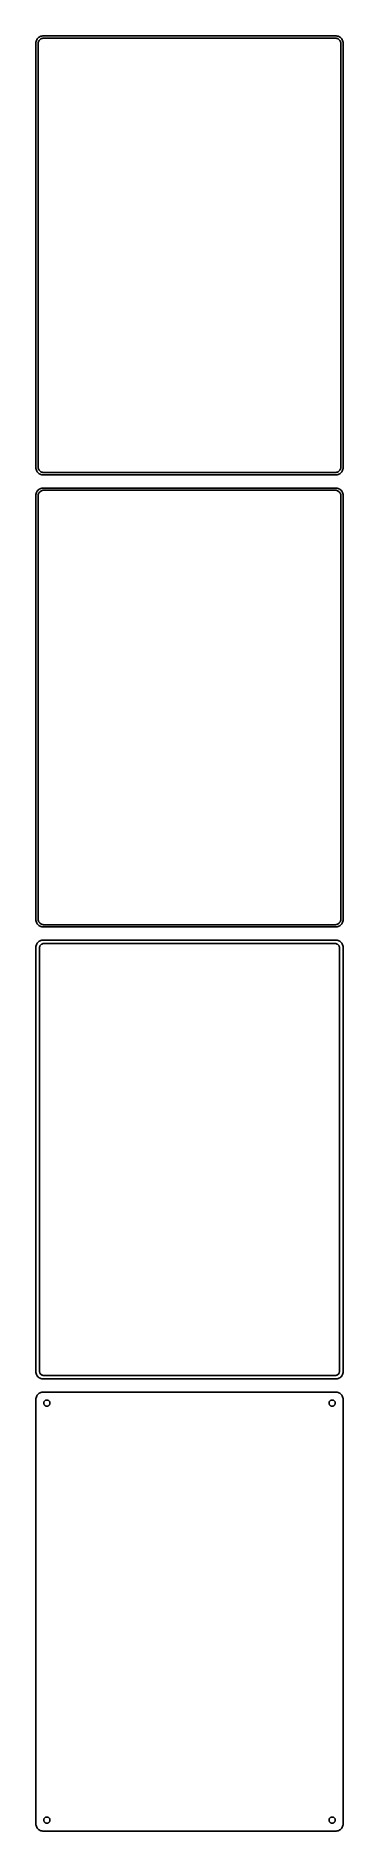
# Model space of a CAD drawing. Header units: metres. Extents: x -105 to 105, y 1086 to 2313.
import ezdxf

# ---------------------------------------------------------------- set-up
doc = ezdxf.new("R2010")
doc.units = ezdxf.units.M

msp = doc.modelspace()

# ---------------------------------------------------------------- linework, layer by layer
for p, q in [((-104.961, 2308.63), (-105, 2308)), ((-105, 2308), (-105, 2018)), ((-104.843, 2309.24), (-104.961, 2308.63)), ((-104.649, 2309.84), (-104.843, 2309.24)), ((-104.382, 2310.41), (-104.649, 2309.84)), ((-104.045, 2310.94), (-104.382, 2310.41)), ((-103.645, 2311.42), (-104.045, 2310.94)), ((-103.187, 2311.85), (-103.645, 2311.42)), ((-103.5, 2307.5), (-103.468, 2308)), ((-103.5, 2018.5), (-103.5, 2307.5)), ((-103.468, 2308), (-103.374, 2308.49)), ((-103.374, 2308.49), (-103.219, 2308.97)), ((-103.219, 2308.97), (-103.005, 2309.43)), ((-102.679, 2312.22), (-103.187, 2311.85)), ((-103.005, 2309.43), (-102.736, 2309.85)), ((-102.736, 2309.85), (-102.416, 2310.24)), ((-102.129, 2312.52), (-102.679, 2312.22)), ((-102.416, 2310.24), (-102.05, 2310.58)), ((-101.545, 2312.76), (-102.129, 2312.52)), ((-102.05, 2310.58), (-101.643, 2310.88)), ((-101.643, 2310.88), (-101.203, 2311.12)), ((-100.937, 2312.91), (-101.545, 2312.76)), ((-101.203, 2311.12), (-100.736, 2311.3)), ((-100.314, 2312.99), (-100.937, 2312.91)), ((-100.736, 2311.3), (-100.25, 2311.43)), ((100.314, 2312.99), (-100.314, 2312.99)), ((-100.25, 2311.43), (-99.7512, 2311.49)), ((-99.7512, 2311.49), (99.7512, 2311.49)), ((99.7512, 2311.49), (100.25, 2311.43)), ((100.25, 2311.43), (100.736, 2311.3)), ((100.937, 2312.91), (100.314, 2312.99)), ((100.736, 2311.3), (101.203, 2311.12)), ((101.545, 2312.76), (100.937, 2312.91)), ((101.203, 2311.12), (101.643, 2310.88)), ((102.129, 2312.52), (101.545, 2312.76)), ((101.643, 2310.88), (102.05, 2310.58)), ((102.05, 2310.58), (102.416, 2310.24)), ((102.679, 2312.22), (102.129, 2312.52)), ((102.416, 2310.24), (102.736, 2309.85)), ((103.187, 2311.85), (102.679, 2312.22)), ((102.736, 2309.85), (103.005, 2309.43)), ((103.005, 2309.43), (103.219, 2308.97)), ((103.645, 2311.42), (103.187, 2311.85)), ((103.219, 2308.97), (103.374, 2308.49)), ((103.374, 2308.49), (103.468, 2308)), ((103.468, 2308), (103.5, 2307.5)), ((103.5, 2307.5), (103.5, 2018.5)), ((104.045, 2310.94), (103.645, 2311.42)), ((104.382, 2310.41), (104.045, 2310.94)), ((104.649, 2309.84), (104.382, 2310.41)), ((104.843, 2309.24), (104.649, 2309.84)), ((104.961, 2308.63), (104.843, 2309.24)), ((105, 2308), (104.961, 2308.63)), ((105, 2018), (105, 2308)), ((-105, 2018), (-104.961, 2017.37)), ((-104.961, 2017.37), (-104.843, 2016.76)), ((-104.843, 2016.76), (-104.649, 2016.16)), ((-104.649, 2016.16), (-104.382, 2015.59)), ((-104.382, 2015.59), (-104.045, 2015.06)), ((-104.045, 2015.06), (-103.645, 2014.58)), ((-103.645, 2014.58), (-103.187, 2014.15)), ((-103.468, 2018), (-103.5, 2018.5)), ((-103.374, 2017.51), (-103.468, 2018)), ((-103.219, 2017.03), (-103.374, 2017.51)), ((-103.005, 2016.57), (-103.219, 2017.03)), ((-103.187, 2014.15), (-102.679, 2013.78)), ((-102.736, 2016.15), (-103.005, 2016.57)), ((-102.416, 2015.76), (-102.736, 2016.15)), ((-102.679, 2013.78), (-102.129, 2013.48)), ((-102.05, 2015.42), (-102.416, 2015.76)), ((-102.129, 2013.48), (-101.545, 2013.24)), ((-101.643, 2015.12), (-102.05, 2015.42)), ((-101.203, 2014.88), (-101.643, 2015.12)), ((-101.545, 2013.24), (-100.937, 2013.09)), ((-100.736, 2014.7), (-101.203, 2014.88)), ((-100.937, 2013.09), (-100.314, 2013.01)), ((-100.25, 2014.57), (-100.736, 2014.7)), ((-100.314, 2013.01), (100.314, 2013.01)), ((-99.7512, 2014.51), (-100.25, 2014.57)), ((99.7512, 2014.51), (-99.7512, 2014.51)), ((100.25, 2014.57), (99.7512, 2014.51)), ((100.736, 2014.7), (100.25, 2014.57)), ((100.314, 2013.01), (100.937, 2013.09)), ((101.203, 2014.88), (100.736, 2014.7)), ((100.937, 2013.09), (101.545, 2013.24)), ((101.643, 2015.12), (101.203, 2014.88)), ((101.545, 2013.24), (102.129, 2013.48)), ((102.05, 2015.42), (101.643, 2015.12)), ((102.416, 2015.76), (102.05, 2015.42)), ((102.129, 2013.48), (102.679, 2013.78)), ((102.736, 2016.15), (102.416, 2015.76)), ((102.679, 2013.78), (103.187, 2014.15)), ((103.005, 2016.57), (102.736, 2016.15)), ((103.219, 2017.03), (103.005, 2016.57)), ((103.187, 2014.15), (103.645, 2014.58)), ((103.374, 2017.51), (103.219, 2017.03)), ((103.468, 2018), (103.374, 2017.51)), ((103.5, 2018.5), (103.468, 2018)), ((103.645, 2014.58), (104.045, 2015.06)), ((104.045, 2015.06), (104.382, 2015.59)), ((104.382, 2015.59), (104.649, 2016.16)), ((104.649, 2016.16), (104.843, 2016.76)), ((104.843, 2016.76), (104.961, 2017.37)), ((104.961, 2017.37), (105, 2018)), ((-104.843, 2000.24), (-104.961, 1999.63)), ((-104.649, 2000.84), (-104.843, 2000.24)), ((-104.382, 2001.41), (-104.649, 2000.84)), ((-104.045, 2001.94), (-104.382, 2001.41)), ((-103.645, 2002.42), (-104.045, 2001.94)), ((-103.187, 2002.85), (-103.645, 2002.42)), ((-103.219, 1999.97), (-103.005, 2000.43)), ((-102.679, 2003.22), (-103.187, 2002.85)), ((-103.005, 2000.43), (-102.736, 2000.85)), ((-102.736, 2000.85), (-102.416, 2001.24)), ((-102.129, 2003.52), (-102.679, 2003.22)), ((-102.416, 2001.24), (-102.05, 2001.58)), ((-101.545, 2003.76), (-102.129, 2003.52)), ((-102.05, 2001.58), (-101.643, 2001.88)), ((-101.643, 2001.88), (-101.203, 2002.12)), ((-100.937, 2003.91), (-101.545, 2003.76)), ((-101.203, 2002.12), (-100.736, 2002.3)), ((-100.314, 2003.99), (-100.937, 2003.91)), ((-100.736, 2002.3), (-100.25, 2002.43)), ((100.314, 2003.99), (-100.314, 2003.99)), ((-100.25, 2002.43), (-99.7512, 2002.49)), ((-99.7512, 2002.49), (99.7512, 2002.49)), ((99.7512, 2002.49), (100.25, 2002.43)), ((100.25, 2002.43), (100.736, 2002.3)), ((100.937, 2003.91), (100.314, 2003.99)), ((100.736, 2002.3), (101.203, 2002.12)), ((101.545, 2003.76), (100.937, 2003.91)), ((101.203, 2002.12), (101.643, 2001.88)), ((102.129, 2003.52), (101.545, 2003.76)), ((101.643, 2001.88), (102.05, 2001.58)), ((102.05, 2001.58), (102.416, 2001.24)), ((102.679, 2003.22), (102.129, 2003.52)), ((102.416, 2001.24), (102.736, 2000.85)), ((103.187, 2002.85), (102.679, 2003.22)), ((102.736, 2000.85), (103.005, 2000.43)), ((103.005, 2000.43), (103.219, 1999.97)), ((103.645, 2002.42), (103.187, 2002.85)), ((104.045, 2001.94), (103.645, 2002.42)), ((104.382, 2001.41), (104.045, 2001.94)), ((104.649, 2000.84), (104.382, 2001.41)), ((104.843, 2000.24), (104.649, 2000.84)), ((104.961, 1999.63), (104.843, 2000.24)), ((-104.961, 1999.63), (-105, 1999)), ((-105, 1999), (-105, 1709)), ((-103.5, 1998.5), (-103.468, 1999)), ((-103.5, 1709.5), (-103.5, 1998.5)), ((-103.468, 1999), (-103.374, 1999.49)), ((-103.374, 1999.49), (-103.219, 1999.97)), ((103.219, 1999.97), (103.374, 1999.49)), ((103.374, 1999.49), (103.468, 1999)), ((103.468, 1999), (103.5, 1998.5)), ((103.5, 1998.5), (103.5, 1709.5)), ((105, 1999), (104.961, 1999.63)), ((105, 1709), (105, 1999)), ((-105, 1709), (-104.961, 1708.37)), ((-104.961, 1708.37), (-104.843, 1707.76)), ((-104.843, 1707.76), (-104.649, 1707.16)), ((-104.649, 1707.16), (-104.382, 1706.59)), ((-104.382, 1706.59), (-104.045, 1706.06)), ((-104.045, 1706.06), (-103.645, 1705.58)), ((-103.645, 1705.58), (-103.187, 1705.15)), ((-103.468, 1709), (-103.5, 1709.5)), ((-103.374, 1708.51), (-103.468, 1709)), ((-103.219, 1708.03), (-103.374, 1708.51)), ((-103.005, 1707.57), (-103.219, 1708.03)), ((-102.736, 1707.15), (-103.005, 1707.57)), ((-102.416, 1706.76), (-102.736, 1707.15)), ((-102.05, 1706.42), (-102.416, 1706.76)), ((-101.643, 1706.12), (-102.05, 1706.42)), ((-101.203, 1705.88), (-101.643, 1706.12)), ((-100.736, 1705.7), (-101.203, 1705.88)), ((-100.25, 1705.57), (-100.736, 1705.7)), ((-99.7512, 1705.51), (-100.25, 1705.57)), ((99.7512, 1705.51), (-99.7512, 1705.51)), ((100.25, 1705.57), (99.7512, 1705.51)), ((100.736, 1705.7), (100.25, 1705.57)), ((101.203, 1705.88), (100.736, 1705.7)), ((101.643, 1706.12), (101.203, 1705.88)), ((102.05, 1706.42), (101.643, 1706.12)), ((102.416, 1706.76), (102.05, 1706.42)), ((102.736, 1707.15), (102.416, 1706.76)), ((103.005, 1707.57), (102.736, 1707.15)), ((103.219, 1708.03), (103.005, 1707.57)), ((103.187, 1705.15), (103.645, 1705.58)), ((103.374, 1708.51), (103.219, 1708.03)), ((103.468, 1709), (103.374, 1708.51)), ((103.5, 1709.5), (103.468, 1709)), ((103.645, 1705.58), (104.045, 1706.06)), ((104.045, 1706.06), (104.382, 1706.59)), ((104.382, 1706.59), (104.649, 1707.16)), ((104.649, 1707.16), (104.843, 1707.76)), ((104.843, 1707.76), (104.961, 1708.37)), ((104.961, 1708.37), (105, 1709)), ((-103.645, 1693.42), (-104.045, 1692.94)), ((-103.187, 1693.85), (-103.645, 1693.42)), ((-103.187, 1705.15), (-102.679, 1704.78)), ((-102.679, 1694.22), (-103.187, 1693.85)), ((-102.679, 1704.78), (-102.129, 1704.48)), ((-102.129, 1694.52), (-102.679, 1694.22)), ((-102.129, 1704.48), (-101.545, 1704.24)), ((-101.545, 1694.76), (-102.129, 1694.52)), ((-101.545, 1704.24), (-100.937, 1704.09)), ((-100.937, 1694.91), (-101.545, 1694.76)), ((-100.937, 1704.09), (-100.314, 1704.01)), ((-100.314, 1694.99), (-100.937, 1694.91)), ((-100.314, 1704.01), (100.314, 1704.01)), ((100.314, 1694.99), (-100.314, 1694.99)), ((100.314, 1704.01), (100.937, 1704.09)), ((100.937, 1694.91), (100.314, 1694.99)), ((100.937, 1704.09), (101.545, 1704.24)), ((101.545, 1694.76), (100.937, 1694.91)), ((101.545, 1704.24), (102.129, 1704.48)), ((102.129, 1694.52), (101.545, 1694.76)), ((102.129, 1704.48), (102.679, 1704.78)), ((102.679, 1694.22), (102.129, 1694.52)), ((102.679, 1704.78), (103.187, 1705.15)), ((103.187, 1693.85), (102.679, 1694.22)), ((103.645, 1693.42), (103.187, 1693.85)), ((104.045, 1692.94), (103.645, 1693.42)), ((-104.961, 1690.63), (-105, 1690)), ((-105, 1690), (-105, 1400)), ((-104.843, 1691.24), (-104.961, 1690.63)), ((-104.649, 1691.84), (-104.843, 1691.24)), ((-104.382, 1692.41), (-104.649, 1691.84)), ((-104.045, 1692.94), (-104.382, 1692.41)), ((-102.613, 1689.5), (-102.588, 1689.89)), ((-102.613, 1400.5), (-102.613, 1689.5)), ((-102.588, 1689.89), (-102.515, 1690.27)), ((-102.515, 1690.27), (-102.394, 1690.65)), ((-102.394, 1690.65), (-102.228, 1691)), ((-102.228, 1691), (-102.018, 1691.33)), ((-102.018, 1691.33), (-101.769, 1691.63)), ((-101.769, 1691.63), (-101.484, 1691.9)), ((-101.484, 1691.9), (-101.168, 1692.13)), ((-101.168, 1692.13), (-100.825, 1692.32)), ((-100.825, 1692.32), (-100.462, 1692.46)), ((-100.462, 1692.46), (-100.083, 1692.56)), ((-100.083, 1692.56), (-99.6955, 1692.61)), ((-99.6955, 1692.61), (99.6955, 1692.61)), ((99.6955, 1692.61), (100.083, 1692.56)), ((100.083, 1692.56), (100.462, 1692.46)), ((100.462, 1692.46), (100.825, 1692.32)), ((100.825, 1692.32), (101.168, 1692.13)), ((101.168, 1692.13), (101.484, 1691.9)), ((101.484, 1691.9), (101.769, 1691.63)), ((101.769, 1691.63), (102.018, 1691.33)), ((102.018, 1691.33), (102.228, 1691)), ((102.228, 1691), (102.394, 1690.65)), ((102.394, 1690.65), (102.515, 1690.27)), ((102.515, 1690.27), (102.588, 1689.89)), ((102.588, 1689.89), (102.613, 1689.5)), ((102.613, 1689.5), (102.613, 1400.5)), ((104.382, 1692.41), (104.045, 1692.94)), ((104.649, 1691.84), (104.382, 1692.41)), ((104.843, 1691.24), (104.649, 1691.84)), ((104.961, 1690.63), (104.843, 1691.24)), ((105, 1690), (104.961, 1690.63)), ((105, 1400), (105, 1690)), ((-105, 1400), (-104.961, 1399.37)), ((-104.961, 1399.37), (-104.843, 1398.76)), ((-104.843, 1398.76), (-104.649, 1398.16)), ((-102.588, 1400.11), (-102.613, 1400.5)), ((-102.515, 1399.73), (-102.588, 1400.11)), ((-102.394, 1399.35), (-102.515, 1399.73)), ((-102.228, 1399), (-102.394, 1399.35)), ((-102.018, 1398.67), (-102.228, 1399)), ((102.228, 1399), (102.018, 1398.67)), ((102.394, 1399.35), (102.228, 1399)), ((102.515, 1399.73), (102.394, 1399.35)), ((102.588, 1400.11), (102.515, 1399.73)), ((102.613, 1400.5), (102.588, 1400.11)), ((104.649, 1398.16), (104.843, 1398.76)), ((104.843, 1398.76), (104.961, 1399.37)), ((104.961, 1399.37), (105, 1400)), ((-104.649, 1398.16), (-104.382, 1397.59)), ((-104.382, 1397.59), (-104.045, 1397.06)), ((-104.045, 1397.06), (-103.645, 1396.58)), ((-103.645, 1396.58), (-103.187, 1396.15)), ((-103.187, 1396.15), (-102.679, 1395.78)), ((-102.679, 1395.78), (-102.129, 1395.48)), ((-102.129, 1395.48), (-101.545, 1395.24)), ((-101.769, 1398.37), (-102.018, 1398.67)), ((-101.484, 1398.1), (-101.769, 1398.37)), ((-101.545, 1395.24), (-100.937, 1395.09)), ((-101.168, 1397.87), (-101.484, 1398.1)), ((-100.825, 1397.68), (-101.168, 1397.87)), ((-100.937, 1395.09), (-100.314, 1395.01)), ((-100.462, 1397.54), (-100.825, 1397.68)), ((-100.083, 1397.44), (-100.462, 1397.54)), ((-100.314, 1395.01), (100.314, 1395.01)), ((-99.6955, 1397.39), (-100.083, 1397.44)), ((99.6955, 1397.39), (-99.6955, 1397.39)), ((100.083, 1397.44), (99.6955, 1397.39)), ((100.462, 1397.54), (100.083, 1397.44)), ((100.314, 1395.01), (100.937, 1395.09)), ((100.825, 1397.68), (100.462, 1397.54)), ((101.168, 1397.87), (100.825, 1397.68)), ((100.937, 1395.09), (101.545, 1395.24)), ((101.484, 1398.1), (101.168, 1397.87)), ((101.769, 1398.37), (101.484, 1398.1)), ((101.545, 1395.24), (102.129, 1395.48)), ((102.018, 1398.67), (101.769, 1398.37)), ((102.129, 1395.48), (102.679, 1395.78)), ((102.679, 1395.78), (103.187, 1396.15)), ((103.187, 1396.15), (103.645, 1396.58)), ((103.645, 1396.58), (104.045, 1397.06)), ((104.045, 1397.06), (104.382, 1397.59)), ((104.382, 1397.59), (104.649, 1398.16)), ((-104.961, 1381.63), (-105, 1381)), ((-105, 1381), (-105, 1091)), ((-104.843, 1382.24), (-104.961, 1381.63)), ((-104.649, 1382.84), (-104.843, 1382.24)), ((-104.382, 1383.41), (-104.649, 1382.84)), ((-104.045, 1383.94), (-104.382, 1383.41)), ((-103.645, 1384.42), (-104.045, 1383.94)), ((-103.187, 1384.85), (-103.645, 1384.42)), ((-102.679, 1385.22), (-103.187, 1384.85)), ((-102.129, 1385.52), (-102.679, 1385.22)), ((-101.545, 1385.76), (-102.129, 1385.52)), ((-100.937, 1385.91), (-101.545, 1385.76)), ((-100.314, 1385.99), (-100.937, 1385.91)), ((100.314, 1385.99), (-100.314, 1385.99)), ((-99.6353, 1378.5), (-99.6185, 1378.77)), ((-99.6185, 1378.23), (-99.6353, 1378.5)), ((-99.6185, 1378.77), (-99.5682, 1379.03)), ((-99.5682, 1377.97), (-99.6185, 1378.23)), ((-99.5682, 1379.03), (-99.4853, 1379.29)), ((-99.4853, 1377.71), (-99.5682, 1377.97)), ((-99.4853, 1379.29), (-99.3712, 1379.53)), ((-99.3712, 1377.47), (-99.4853, 1377.71)), ((-99.3712, 1379.53), (-99.2275, 1379.76)), ((-99.2275, 1377.24), (-99.3712, 1377.47)), ((-99.2275, 1379.76), (-99.0566, 1379.96)), ((-99.0566, 1377.04), (-99.2275, 1377.24)), ((-99.0566, 1379.96), (-98.8611, 1380.15)), ((-98.8611, 1376.85), (-99.0566, 1377.04)), ((-98.8611, 1380.15), (-98.6441, 1380.3)), ((-98.6441, 1376.7), (-98.8611, 1376.85)), ((-98.6441, 1380.3), (-98.4092, 1380.43)), ((-98.4092, 1376.57), (-98.6441, 1376.7)), ((-98.4092, 1380.43), (-98.1598, 1380.53)), ((-98.1598, 1376.47), (-98.4092, 1376.57)), ((-98.1598, 1380.53), (-97.9001, 1380.6)), ((-97.9001, 1376.4), (-98.1598, 1376.47)), ((-97.9001, 1380.6), (-97.6341, 1380.63)), ((-97.6341, 1376.37), (-97.9001, 1376.4)), ((-97.6341, 1380.63), (-97.3659, 1380.63)), ((-97.3659, 1376.37), (-97.6341, 1376.37)), ((-97.3659, 1380.63), (-97.0999, 1380.6)), ((-97.0999, 1376.4), (-97.3659, 1376.37)), ((-97.0999, 1380.6), (-96.8401, 1380.53)), ((-96.8401, 1376.47), (-97.0999, 1376.4)), ((-96.8401, 1380.53), (-96.5908, 1380.43)), ((-96.5908, 1376.57), (-96.8401, 1376.47)), ((-96.5908, 1380.43), (-96.3559, 1380.3)), ((-96.3559, 1376.7), (-96.5908, 1376.57)), ((-96.3559, 1380.3), (-96.1389, 1380.15)), ((-96.1389, 1376.85), (-96.3559, 1376.7)), ((-96.1389, 1380.15), (-95.9434, 1379.96)), ((-95.9434, 1377.04), (-96.1389, 1376.85)), ((-95.9434, 1379.96), (-95.7725, 1379.76)), ((-95.7725, 1377.24), (-95.9434, 1377.04)), ((-95.7725, 1379.76), (-95.6288, 1379.53)), ((-95.6288, 1377.47), (-95.7725, 1377.24)), ((-95.6288, 1379.53), (-95.5146, 1379.29)), ((-95.5146, 1377.71), (-95.6288, 1377.47)), ((-95.5146, 1379.29), (-95.4318, 1379.03)), ((-95.4318, 1377.97), (-95.5146, 1377.71)), ((-95.4318, 1379.03), (-95.3815, 1378.77)), ((-95.3815, 1378.23), (-95.4318, 1377.97)), ((-95.3815, 1378.77), (-95.3647, 1378.5)), ((-95.3647, 1378.5), (-95.3815, 1378.23)), ((95.3647, 1378.5), (95.3815, 1378.77)), ((95.3815, 1378.23), (95.3647, 1378.5)), ((95.3815, 1378.77), (95.4318, 1379.03)), ((95.4318, 1377.97), (95.3815, 1378.23)), ((95.4318, 1379.03), (95.5146, 1379.29)), ((95.5146, 1377.71), (95.4318, 1377.97)), ((95.5146, 1379.29), (95.6288, 1379.53)), ((95.6288, 1377.47), (95.5146, 1377.71)), ((95.6288, 1379.53), (95.7725, 1379.76)), ((95.7725, 1377.24), (95.6288, 1377.47)), ((95.7725, 1379.76), (95.9434, 1379.96)), ((95.9434, 1377.04), (95.7725, 1377.24)), ((95.9434, 1379.96), (96.1389, 1380.15)), ((96.1389, 1376.85), (95.9434, 1377.04)), ((96.1389, 1380.15), (96.3559, 1380.3)), ((96.3559, 1376.7), (96.1389, 1376.85)), ((96.3559, 1380.3), (96.5908, 1380.43)), ((96.5908, 1376.57), (96.3559, 1376.7)), ((96.5908, 1380.43), (96.8401, 1380.53)), ((96.8401, 1376.47), (96.5908, 1376.57)), ((96.8401, 1380.53), (97.0999, 1380.6)), ((97.0999, 1376.4), (96.8401, 1376.47)), ((97.0999, 1380.6), (97.3659, 1380.63)), ((97.3659, 1376.37), (97.0999, 1376.4)), ((97.3659, 1380.63), (97.6341, 1380.63)), ((97.6341, 1376.37), (97.3659, 1376.37)), ((97.6341, 1380.63), (97.9001, 1380.6)), ((97.9001, 1376.4), (97.6341, 1376.37)), ((97.9001, 1380.6), (98.1598, 1380.53)), ((98.1598, 1376.47), (97.9001, 1376.4)), ((98.1598, 1380.53), (98.4092, 1380.43)), ((98.4092, 1376.57), (98.1598, 1376.47)), ((98.4092, 1380.43), (98.6441, 1380.3)), ((98.6441, 1376.7), (98.4092, 1376.57)), ((98.6441, 1380.3), (98.8611, 1380.15)), ((98.8611, 1376.85), (98.6441, 1376.7)), ((98.8611, 1380.15), (99.0566, 1379.96)), ((99.0566, 1377.04), (98.8611, 1376.85)), ((99.0566, 1379.96), (99.2275, 1379.76)), ((99.2275, 1377.24), (99.0566, 1377.04)), ((99.2275, 1379.76), (99.3712, 1379.53)), ((99.3712, 1377.47), (99.2275, 1377.24)), ((99.3712, 1379.53), (99.4853, 1379.29)), ((99.4853, 1377.71), (99.3712, 1377.47)), ((99.4853, 1379.29), (99.5682, 1379.03)), ((99.5682, 1377.97), (99.4853, 1377.71)), ((99.5682, 1379.03), (99.6185, 1378.77)), ((99.6185, 1378.23), (99.5682, 1377.97)), ((99.6185, 1378.77), (99.6353, 1378.5)), ((99.6353, 1378.5), (99.6185, 1378.23)), ((100.937, 1385.91), (100.314, 1385.99)), ((101.545, 1385.76), (100.937, 1385.91)), ((102.129, 1385.52), (101.545, 1385.76)), ((102.679, 1385.22), (102.129, 1385.52)), ((103.187, 1384.85), (102.679, 1385.22)), ((103.645, 1384.42), (103.187, 1384.85)), ((104.045, 1383.94), (103.645, 1384.42)), ((104.382, 1383.41), (104.045, 1383.94)), ((104.649, 1382.84), (104.382, 1383.41)), ((104.843, 1382.24), (104.649, 1382.84)), ((104.961, 1381.63), (104.843, 1382.24)), ((105, 1381), (104.961, 1381.63)), ((105, 1091), (105, 1381)), ((-99.6353, 1093.5), (-99.6185, 1093.77)), ((-99.6185, 1093.23), (-99.6353, 1093.5)), ((-99.6185, 1093.77), (-99.5682, 1094.03)), ((-99.5682, 1092.97), (-99.6185, 1093.23)), ((-99.5682, 1094.03), (-99.4853, 1094.29)), ((-99.4853, 1092.71), (-99.5682, 1092.97)), ((-99.4853, 1094.29), (-99.3712, 1094.53)), ((-99.3712, 1092.47), (-99.4853, 1092.71)), ((-99.3712, 1094.53), (-99.2275, 1094.76)), ((-99.2275, 1092.24), (-99.3712, 1092.47)), ((-99.2275, 1094.76), (-99.0566, 1094.96)), ((-99.0566, 1092.04), (-99.2275, 1092.24)), ((-99.0566, 1094.96), (-98.8611, 1095.15)), ((-98.8611, 1091.85), (-99.0566, 1092.04)), ((-98.8611, 1095.15), (-98.6441, 1095.3)), ((-98.6441, 1095.3), (-98.4092, 1095.43)), ((-98.4092, 1095.43), (-98.1598, 1095.53)), ((-98.1598, 1095.53), (-97.9001, 1095.6)), ((-97.9001, 1095.6), (-97.6341, 1095.63)), ((-97.6341, 1095.63), (-97.3659, 1095.63)), ((-97.3659, 1095.63), (-97.0999, 1095.6)), ((-97.0999, 1095.6), (-96.8401, 1095.53)), ((-96.8401, 1095.53), (-96.5908, 1095.43)), ((-96.5908, 1095.43), (-96.3559, 1095.3)), ((-96.3559, 1095.3), (-96.1389, 1095.15)), ((-96.1389, 1095.15), (-95.9434, 1094.96)), ((-95.9434, 1092.04), (-96.1389, 1091.85)), ((-95.9434, 1094.96), (-95.7725, 1094.76)), ((-95.7725, 1092.24), (-95.9434, 1092.04)), ((-95.7725, 1094.76), (-95.6288, 1094.53)), ((-95.6288, 1092.47), (-95.7725, 1092.24)), ((-95.6288, 1094.53), (-95.5146, 1094.29)), ((-95.5146, 1092.71), (-95.6288, 1092.47)), ((-95.5146, 1094.29), (-95.4318, 1094.03)), ((-95.4318, 1092.97), (-95.5146, 1092.71)), ((-95.4318, 1094.03), (-95.3815, 1093.77)), ((-95.3815, 1093.23), (-95.4318, 1092.97)), ((-95.3815, 1093.77), (-95.3647, 1093.5)), ((-95.3647, 1093.5), (-95.3815, 1093.23)), ((95.3647, 1093.5), (95.3815, 1093.77)), ((95.3815, 1093.23), (95.3647, 1093.5)), ((95.3815, 1093.77), (95.4318, 1094.03)), ((95.4318, 1092.97), (95.3815, 1093.23)), ((95.4318, 1094.03), (95.5146, 1094.29)), ((95.5146, 1092.71), (95.4318, 1092.97)), ((95.5146, 1094.29), (95.6288, 1094.53)), ((95.6288, 1092.47), (95.5146, 1092.71)), ((95.6288, 1094.53), (95.7725, 1094.76)), ((95.7725, 1092.24), (95.6288, 1092.47)), ((95.7725, 1094.76), (95.9434, 1094.96)), ((95.9434, 1092.04), (95.7725, 1092.24)), ((95.9434, 1094.96), (96.1389, 1095.15)), ((96.1389, 1091.85), (95.9434, 1092.04)), ((96.1389, 1095.15), (96.3559, 1095.3)), ((96.3559, 1095.3), (96.5908, 1095.43)), ((96.5908, 1095.43), (96.8401, 1095.53)), ((96.8401, 1095.53), (97.0999, 1095.6)), ((97.0999, 1095.6), (97.3659, 1095.63)), ((97.3659, 1095.63), (97.6341, 1095.63)), ((97.6341, 1095.63), (97.9001, 1095.6)), ((97.9001, 1095.6), (98.1598, 1095.53)), ((98.1598, 1095.53), (98.4092, 1095.43)), ((98.4092, 1095.43), (98.6441, 1095.3)), ((98.6441, 1095.3), (98.8611, 1095.15)), ((98.8611, 1095.15), (99.0566, 1094.96)), ((99.0566, 1092.04), (98.8611, 1091.85)), ((99.0566, 1094.96), (99.2275, 1094.76)), ((99.2275, 1092.24), (99.0566, 1092.04)), ((99.2275, 1094.76), (99.3712, 1094.53)), ((99.3712, 1092.47), (99.2275, 1092.24)), ((99.3712, 1094.53), (99.4853, 1094.29)), ((99.4853, 1092.71), (99.3712, 1092.47)), ((99.4853, 1094.29), (99.5682, 1094.03)), ((99.5682, 1092.97), (99.4853, 1092.71)), ((99.5682, 1094.03), (99.6185, 1093.77)), ((99.6185, 1093.23), (99.5682, 1092.97)), ((99.6185, 1093.77), (99.6353, 1093.5)), ((99.6353, 1093.5), (99.6185, 1093.23)), ((-105, 1091), (-104.961, 1090.37)), ((-104.961, 1090.37), (-104.843, 1089.76)), ((-104.843, 1089.76), (-104.649, 1089.16)), ((-104.649, 1089.16), (-104.382, 1088.59)), ((-104.382, 1088.59), (-104.045, 1088.06)), ((-104.045, 1088.06), (-103.645, 1087.58)), ((-103.645, 1087.58), (-103.187, 1087.15)), ((-103.187, 1087.15), (-102.679, 1086.78)), ((-102.679, 1086.78), (-102.129, 1086.48)), ((-102.129, 1086.48), (-101.545, 1086.24)), ((-101.545, 1086.24), (-100.937, 1086.09)), ((-100.937, 1086.09), (-100.314, 1086.01)), ((-100.314, 1086.01), (100.314, 1086.01)), ((-98.6441, 1091.7), (-98.8611, 1091.85)), ((-98.4092, 1091.57), (-98.6441, 1091.7)), ((-98.1598, 1091.47), (-98.4092, 1091.57)), ((-97.9001, 1091.4), (-98.1598, 1091.47)), ((-97.6341, 1091.37), (-97.9001, 1091.4)), ((-97.3659, 1091.37), (-97.6341, 1091.37)), ((-97.0999, 1091.4), (-97.3659, 1091.37)), ((-96.8401, 1091.47), (-97.0999, 1091.4)), ((-96.5908, 1091.57), (-96.8401, 1091.47)), ((-96.3559, 1091.7), (-96.5908, 1091.57)), ((-96.1389, 1091.85), (-96.3559, 1091.7)), ((96.3559, 1091.7), (96.1389, 1091.85)), ((96.5908, 1091.57), (96.3559, 1091.7)), ((96.8401, 1091.47), (96.5908, 1091.57)), ((97.0999, 1091.4), (96.8401, 1091.47)), ((97.3659, 1091.37), (97.0999, 1091.4)), ((97.6341, 1091.37), (97.3659, 1091.37)), ((97.9001, 1091.4), (97.6341, 1091.37)), ((98.1598, 1091.47), (97.9001, 1091.4)), ((98.4092, 1091.57), (98.1598, 1091.47)), ((98.6441, 1091.7), (98.4092, 1091.57)), ((98.8611, 1091.85), (98.6441, 1091.7)), ((100.314, 1086.01), (100.937, 1086.09)), ((100.937, 1086.09), (101.545, 1086.24)), ((101.545, 1086.24), (102.129, 1086.48)), ((102.129, 1086.48), (102.679, 1086.78)), ((102.679, 1086.78), (103.187, 1087.15)), ((103.187, 1087.15), (103.645, 1087.58)), ((103.645, 1087.58), (104.045, 1088.06)), ((104.045, 1088.06), (104.382, 1088.59)), ((104.382, 1088.59), (104.649, 1089.16)), ((104.649, 1089.16), (104.843, 1089.76)), ((104.843, 1089.76), (104.961, 1090.37)), ((104.961, 1090.37), (105, 1091))]:
    msp.add_line(p, q)

doc.saveas('drawing.dxf')
